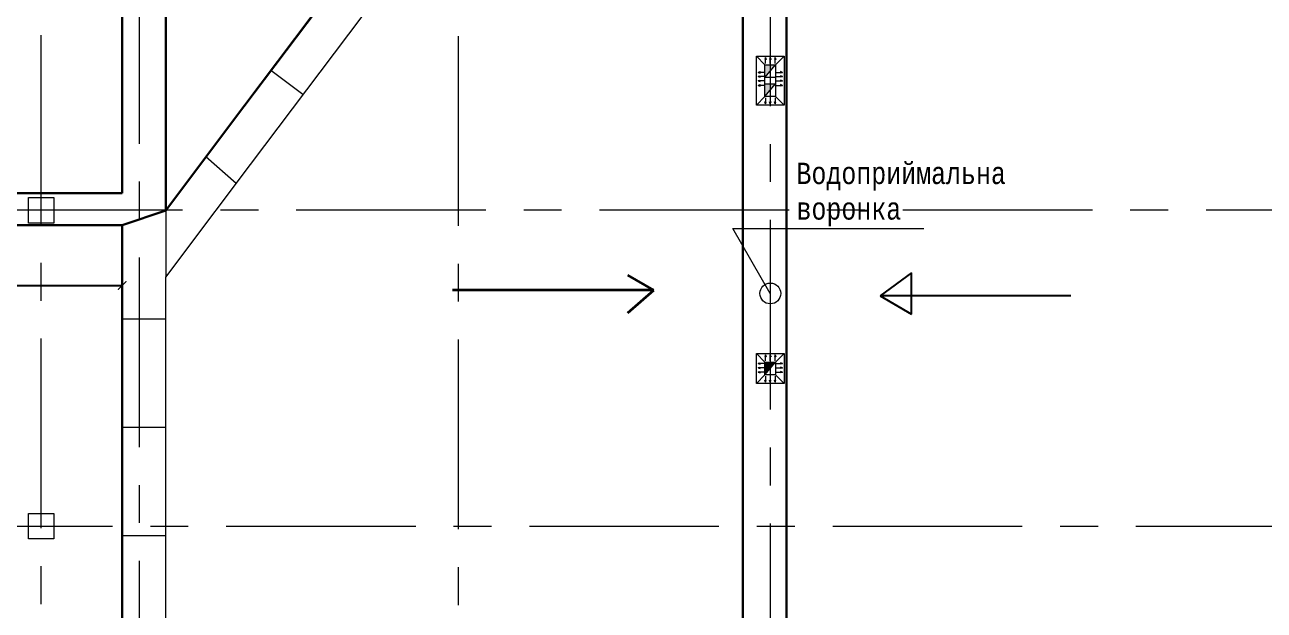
# Model space of a CAD drawing. Header units: millimetres. Extents: x -689206 to 4969298, y -1019800 to 703299.
# Drawn here: x 544764 to 559298, y -628277 to -621417 of the extents above; entities that cross this region are included whole.
import ezdxf

# ---------------------------------------------------------------- set-up
doc = ezdxf.new("R2010")
doc.units = ezdxf.units.MM
doc.linetypes.add('осеваяX2', pattern=[101.6, 63.5, -12.7, 12.7, -12.7])
doc.layers.add('кровля', color=211, linetype='Continuous')
doc.layers.add('четотам', color=7, linetype='Continuous')
for name, color, linetype, lineweight in [('несущие', 7, 'Continuous', 30), ('РАЗМЕРЫ', 7, 'Continuous', 9), ('стены', 7, 'Continuous', 20)]:
    doc.layers.add(name, color=color, linetype=linetype, lineweight=lineweight)
doc.styles.add('Аннотативный', font='isocteur.ttf', dxfattribs={"width": 0.7, "height": 250})
doc.dimstyles.new('Аннотативный', dxfattribs={"dimscale": 0, "dimtxt": 250, "dimasz": 100, "dimexe": 1.25, "dimexo": 0.625, "dimtad": 1, "dimdec": 0, "dimtxsty": 'Аннотативный', "dimblk": 'ARCHTICK', "dimcen": 2.5, "dimadec": 0, "dimazin": 0, "dimtfac": 1, "dimtdec": 0, "dimtmove": 0, "dimatfit": 3, "dimfxl": 1, "dimarcsym": 0})

# ---------------------------------------------------------------- blocks, each defined once
blk = doc.blocks.new('_ArchTick')
at = {"color": 0, "linetype": 'ByBlock', "const_width": 0.15}
blk.add_lwpolyline([(-0.5, -0.5), (0.5, 0.5)], dxfattribs=at)
blk = doc.blocks.new('*D4074')
at = {"layer": 'Defpoints', "color": 0, "linetype": 'ByBlock', "lineweight": 9, "transparency": 16777216}
for p in [(529637, -624472), (545906, -624472), (545906, -624472)]:
    blk.add_point(p, dxfattribs=at)
at = {"layer": 'РАЗМЕРЫ', "color": 0, "linetype": 'ByBlock', "lineweight": -2, "transparency": 16777216}
for p, q in [((529637, -624472), (545906, -624472)), ((529637, -624473), (529637, -624474)), ((545906, -624472), (545906, -624471))]:
    blk.add_line(p, q, dxfattribs=at)
at = {"layer": 'РАЗМЕРЫ', "color": 0, "linetype": 'ByBlock', "lineweight": -2, "transparency": 16777216, "xscale": 100, "yscale": 100, "zscale": 100, "rotation": 180}
blk.add_blockref('_ArchTick', (529637, -624472), dxfattribs=at)
at = {"layer": 'РАЗМЕРЫ', "color": 0, "linetype": 'ByBlock', "lineweight": -2, "transparency": 16777216, "xscale": 100, "yscale": 100, "zscale": 100}
blk.add_blockref('_ArchTick', (545906, -624472), dxfattribs=at)
at = {"layer": 'РАЗМЕРЫ', "color": 0, "linetype": 'ByBlock', "lineweight": 20, "transparency": 16777216, "insert": (537772, -624347), "char_height": 250, "attachment_point": 5, "style": 'Аннотативный'}
blk.add_mtext('16270', dxfattribs=at)

msp = doc.modelspace()

# ---------------------------------------------------------------- hatches: boundary and pattern name
at = {"layer": 'кровля', "lineweight": 15}
h = msp.add_hatch(color=7, dxfattribs=at)
h.dxf.hatch_style = 1
h.paths.add_polyline_path([(553451.1, -621823.1), (553459.3, -621823.1), (553451.1, -621799.5)])
h.paths.add_polyline_path([(553443, -621823.1), (553451.1, -621823.1), (553451.1, -621799.5)])
h = msp.add_hatch(color=7, dxfattribs=at)
h.dxf.hatch_style = 1
h.paths.add_polyline_path([(553506.4, -621823.1), (553514.5, -621823.1), (553506.4, -621799.5)])
h.paths.add_polyline_path([(553498.3, -621823.1), (553506.4, -621823.1), (553506.4, -621799.5)])
h = msp.add_hatch(color=7, dxfattribs=at)
h.dxf.hatch_style = 1
h.paths.add_polyline_path([(553561.7, -621799.5), (553553.5, -621823.1), (553561.7, -621823.1)])
h.paths.add_polyline_path([(553561.7, -621799.5), (553561.7, -621823.1), (553569.8, -621823.1)])
h = msp.add_hatch(color=7, dxfattribs=at)
h.dxf.hatch_style = 1
h.paths.add_polyline_path([(553362.4, -621973.8), (553386.1, -621981.9), (553386.1, -621973.8)])
h.paths.add_polyline_path([(553362.4, -621973.8), (553386.1, -621973.8), (553386.1, -621965.6)])
h = msp.add_hatch(color=7, dxfattribs=at)
h.dxf.hatch_style = 1
h.paths.add_polyline_path([(553362.4, -622023.6), (553386.1, -622031.7), (553386.1, -622023.6)])
h.paths.add_polyline_path([(553362.4, -622023.6), (553386.1, -622023.6), (553386.1, -622015.4)])
h = msp.add_hatch(color=7, dxfattribs=at)
h.dxf.hatch_style = 1
h.paths.add_polyline_path([(553626.7, -621973.8), (553626.7, -621981.9), (553650.4, -621973.8)])
h.paths.add_polyline_path([(553626.7, -621965.6), (553626.7, -621973.8), (553650.4, -621973.8)])
h = msp.add_hatch(color=7, dxfattribs=at)
h.dxf.hatch_style = 1
h.paths.add_polyline_path([(553626.7, -622023.6), (553626.7, -622031.7), (553650.4, -622023.6)])
h.paths.add_polyline_path([(553626.7, -622015.4), (553626.7, -622023.6), (553650.4, -622023.6)])
h = msp.add_hatch(color=7, dxfattribs=at)
h.dxf.hatch_style = 1
h.paths.add_polyline_path([(553362.4, -622074.8), (553386.1, -622083), (553386.1, -622074.8)])
h.paths.add_polyline_path([(553362.4, -622074.8), (553386.1, -622074.8), (553386.1, -622066.7)])
h = msp.add_hatch(color=7, dxfattribs=at)
h.dxf.hatch_style = 1
h.paths.add_polyline_path([(553386.1, -622126.1), (553386.1, -622117.9), (553362.4, -622126.1)])
h.paths.add_polyline_path([(553386.1, -622134.2), (553386.1, -622126.1), (553362.4, -622126.1)])
h = msp.add_hatch(color=7, dxfattribs=at)
h.dxf.hatch_style = 1
h.paths.add_polyline_path([(553626.7, -622074.8), (553626.7, -622083), (553650.4, -622074.8)])
h.paths.add_polyline_path([(553626.7, -622066.7), (553626.7, -622074.8), (553650.4, -622074.8)])
h = msp.add_hatch(color=7, dxfattribs=at)
h.dxf.hatch_style = 1
h.paths.add_polyline_path([(553650.4, -622126.1), (553626.7, -622117.9), (553626.7, -622126.1)])
h.paths.add_polyline_path([(553650.4, -622126.1), (553626.7, -622126.1), (553626.7, -622134.2)])
h = msp.add_hatch(color=7, dxfattribs=at)
h.dxf.hatch_style = 1
h.paths.add_polyline_path([(553451.1, -622343.4), (553459.3, -622319.7), (553451.1, -622319.7)])
h.paths.add_polyline_path([(553451.1, -622343.4), (553451.1, -622319.7), (553443, -622319.7)])
h = msp.add_hatch(color=7, dxfattribs=at)
h.dxf.hatch_style = 1
h.paths.add_polyline_path([(553506.4, -622343.4), (553514.5, -622319.7), (553506.4, -622319.7)])
h.paths.add_polyline_path([(553506.4, -622343.4), (553506.4, -622319.7), (553498.3, -622319.7)])
h = msp.add_hatch(color=7, dxfattribs=at)
h.dxf.hatch_style = 1
h.paths.add_polyline_path([(553561.7, -622319.7), (553553.5, -622319.7), (553561.7, -622343.4)])
h.paths.add_polyline_path([(553569.8, -622319.7), (553561.7, -622319.7), (553561.7, -622343.4)])
at = {"layer": 'кровля', "lineweight": 15, "true_color": 0x000000}
h = msp.add_hatch(color=18, dxfattribs=at)
h.dxf.hatch_style = 1
h.paths.add_polyline_path([(553362.4, -625385.1), (553386.1, -625393.2), (553386.1, -625385.1)])
h.paths.add_polyline_path([(553362.4, -625385.1), (553386.1, -625385.1), (553386.1, -625376.9)])
h = msp.add_hatch(color=18, dxfattribs=at)
h.dxf.hatch_style = 1
h.paths.add_polyline_path([(553451.1, -625309.4), (553459.3, -625309.4), (553451.1, -625285.7)])
h.paths.add_polyline_path([(553443, -625309.4), (553451.1, -625309.4), (553451.1, -625285.7)])
h = msp.add_hatch(color=18, dxfattribs=at)
h.dxf.hatch_style = 1
h.paths.add_polyline_path([(553561.7, -625285.7), (553553.5, -625309.4), (553561.7, -625309.4)])
h.paths.add_polyline_path([(553561.7, -625285.7), (553561.7, -625309.4), (553569.8, -625309.4)])
h = msp.add_hatch(color=18, dxfattribs=at)
h.dxf.hatch_style = 1
h.paths.add_polyline_path([(553626.7, -625385.1), (553626.7, -625393.2), (553650.4, -625385.1)])
h.paths.add_polyline_path([(553626.7, -625376.9), (553626.7, -625385.1), (553650.4, -625385.1)])
h = msp.add_hatch(color=18, dxfattribs=at)
h.dxf.hatch_style = 1
h.paths.add_polyline_path([(553362.4, -625436.3), (553386.1, -625444.5), (553386.1, -625436.3)])
h.paths.add_polyline_path([(553362.4, -625436.3), (553386.1, -625436.3), (553386.1, -625428.2)])
h = msp.add_hatch(color=18, dxfattribs=at)
h.dxf.hatch_style = 1
h.paths.add_polyline_path([(553386.1, -625487.6), (553386.1, -625479.5), (553362.4, -625487.6)])
h.paths.add_polyline_path([(553386.1, -625495.7), (553386.1, -625487.6), (553362.4, -625487.6)])
h = msp.add_hatch(color=18, dxfattribs=at)
h.dxf.hatch_style = 1
h.paths.add_polyline_path([(553626.7, -625436.3), (553626.7, -625444.5), (553650.4, -625436.3)])
h.paths.add_polyline_path([(553626.7, -625428.2), (553626.7, -625436.3), (553650.4, -625436.3)])
h = msp.add_hatch(color=18, dxfattribs=at)
h.dxf.hatch_style = 1
h.paths.add_polyline_path([(553650.4, -625487.6), (553626.7, -625479.5), (553626.7, -625487.6)])
h.paths.add_polyline_path([(553650.4, -625487.6), (553626.7, -625487.6), (553626.7, -625495.7)])
h = msp.add_hatch(color=18, dxfattribs=at)
h.dxf.hatch_style = 1
h.paths.add_polyline_path([(553459.3, -625579.7), (553451.1, -625579.7), (553451.1, -625603.4)])
h.paths.add_polyline_path([(553451.1, -625579.7), (553443, -625579.7), (553451.1, -625603.4)])
h = msp.add_hatch(color=18, dxfattribs=at)
h.dxf.hatch_style = 1
h.paths.add_polyline_path([(553561.7, -625579.7), (553553.5, -625579.7), (553561.7, -625603.4)])
h.paths.add_polyline_path([(553569.8, -625579.7), (553561.7, -625579.7), (553561.7, -625603.4)])
at = {"layer": 'РАЗМЕРЫ', "lineweight": 20, "ltscale": 150}
h = msp.add_hatch(color=256, dxfattribs=at)
h.dxf.hatch_style = 1
h.paths.add_polyline_path([(553568.9, -621884.5), (553443.9, -621884.5), (553443.9, -622034.5)])
h.paths.add_polyline_path([(553568.9, -622108.3), (553443.9, -622108.3), (553443.9, -622258.3)])
h = msp.add_hatch(color=256, dxfattribs=at)
h.dxf.hatch_style = 1
h.paths.add_polyline_path([(553568.9, -625369.5), (553443.9, -625369.5), (553443.9, -625519.5)])

# ---------------------------------------------------------------- linework, layer by layer
at = {"layer": 'кровля', "color": 7, "lineweight": 15}
for p, q in [((553443.9, -621884.5), (553343.9, -621784.5)), ((553451.1, -621799.5), (553443, -621823.1)), ((553443, -621823.1), (553451.1, -621823.1)), ((553451.1, -621869.5), (553451.1, -621799.5)), ((553451.1, -621799.5), (553459.3, -621823.1)), ((553459.3, -621823.1), (553451.1, -621823.1)), ((553506.4, -621799.5), (553498.3, -621823.1)), ((553498.3, -621823.1), (553506.4, -621823.1)), ((553506.4, -621869.5), (553506.4, -621799.5)), ((553506.4, -621799.5), (553514.5, -621823.1)), ((553561.7, -621799.5), (553553.5, -621823.1)), ((553553.5, -621823.1), (553561.7, -621823.1)), ((553561.7, -621869.5), (553561.7, -621799.5)), ((553561.7, -621799.5), (553569.8, -621823.1)), ((553569.8, -621823.1), (553561.7, -621823.1)), ((553568.9, -621884.5), (553668.9, -621784.5)), ((553362.4, -621973.8), (553386.1, -621965.6)), ((553432.4, -621973.8), (553362.4, -621973.8)), ((553362.4, -621973.8), (553386.1, -621981.9)), ((553362.4, -622023.6), (553386.1, -622015.4)), ((553432.4, -622023.6), (553362.4, -622023.6)), ((553362.4, -622023.6), (553386.1, -622031.7)), ((553386.1, -621965.6), (553386.1, -621973.8)), ((553386.1, -621981.9), (553386.1, -621973.8)), ((553386.1, -622015.4), (553386.1, -622023.6)), ((553386.1, -622031.7), (553386.1, -622023.6)), ((553580.4, -621973.8), (553650.4, -621973.8)), ((553580.4, -622023.6), (553650.4, -622023.6)), ((553650.4, -621973.8), (553626.7, -621965.6)), ((553626.7, -621965.6), (553626.7, -621973.8)), ((553650.4, -621973.8), (553626.7, -621981.9)), ((553626.7, -621981.9), (553626.7, -621973.8)), ((553650.4, -622023.6), (553626.7, -622015.4)), ((553626.7, -622015.4), (553626.7, -622023.6)), ((553650.4, -622023.6), (553626.7, -622031.7)), ((553626.7, -622031.7), (553626.7, -622023.6)), ((553362.4, -622074.8), (553386.1, -622066.7)), ((553432.4, -622074.8), (553362.4, -622074.8)), ((553362.4, -622074.8), (553386.1, -622083)), ((553362.4, -622126.1), (553386.1, -622117.9)), ((553432.4, -622126.1), (553362.4, -622126.1)), ((553362.4, -622126.1), (553386.1, -622134.2)), ((553386.1, -622066.7), (553386.1, -622074.8)), ((553386.1, -622083), (553386.1, -622074.8)), ((553386.1, -622117.9), (553386.1, -622126.1)), ((553386.1, -622134.2), (553386.1, -622126.1)), ((553580.4, -622074.8), (553650.4, -622074.8)), ((553580.4, -622126.1), (553650.4, -622126.1)), ((553650.4, -622074.8), (553626.7, -622066.7)), ((553626.7, -622066.7), (553626.7, -622074.8)), ((553650.4, -622074.8), (553626.7, -622083)), ((553626.7, -622083), (553626.7, -622074.8)), ((553650.4, -622126.1), (553626.7, -622117.9)), ((553626.7, -622117.9), (553626.7, -622126.1)), ((553650.4, -622126.1), (553626.7, -622134.2)), ((553626.7, -622134.2), (553626.7, -622126.1)), ((553443.9, -622258.3), (553343.9, -622358.3)), ((553451.1, -622343.4), (553443, -622319.7)), ((553443, -622319.7), (553451.1, -622319.7)), ((553451.1, -622273.4), (553451.1, -622343.4)), ((553451.1, -622343.4), (553459.3, -622319.7)), ((553459.3, -622319.7), (553451.1, -622319.7)), ((553506.4, -622343.4), (553498.3, -622319.7)), ((553506.4, -622273.4), (553506.4, -622343.4)), ((553506.4, -622343.4), (553514.5, -622319.7)), ((553514.5, -622319.7), (553506.4, -622319.7)), ((553561.7, -622343.4), (553553.5, -622319.7)), ((553553.5, -622319.7), (553561.7, -622319.7)), ((553561.7, -622273.4), (553561.7, -622343.4)), ((553561.7, -622343.4), (553569.8, -622319.7)), ((553569.8, -622319.7), (553561.7, -622319.7)), ((553568.9, -622258.3), (553668.9, -622358.3))]:
    msp.add_line(p, q, dxfattribs=at)
at = {"layer": 'кровля', "color": 18, "lineweight": 15, "true_color": 0x000000}
for p, q in [((553443.9, -625369.5), (553343.9, -625269.5)), ((553362.4, -625385.1), (553386.1, -625376.9)), ((553386.1, -625376.9), (553386.1, -625385.1)), ((553451.1, -625285.7), (553443, -625309.4)), ((553443, -625309.4), (553451.1, -625309.4)), ((553451.1, -625355.7), (553451.1, -625285.7)), ((553451.1, -625285.7), (553459.3, -625309.4)), ((553459.3, -625309.4), (553451.1, -625309.4)), ((553498.3, -625309.4), (553506.4, -625309.4)), ((553506.4, -625355.7), (553506.4, -625285.7)), ((553506.4, -625285.7), (553514.5, -625309.4)), ((553561.7, -625285.7), (553553.5, -625309.4)), ((553553.5, -625309.4), (553561.7, -625309.4)), ((553561.7, -625355.7), (553561.7, -625285.7)), ((553561.7, -625285.7), (553569.8, -625309.4)), ((553569.8, -625309.4), (553561.7, -625309.4)), ((553568.9, -625369.5), (553668.9, -625269.5)), ((553650.4, -625385.1), (553626.7, -625376.9)), ((553626.7, -625376.9), (553626.7, -625385.1)), ((553443.9, -625519.5), (553343.9, -625619.5)), ((553432.4, -625385.1), (553362.4, -625385.1)), ((553362.4, -625385.1), (553386.1, -625393.2)), ((553362.4, -625436.3), (553386.1, -625428.2)), ((553432.4, -625436.3), (553362.4, -625436.3)), ((553362.4, -625436.3), (553386.1, -625444.5)), ((553362.4, -625487.6), (553386.1, -625479.5)), ((553432.4, -625487.6), (553362.4, -625487.6)), ((553362.4, -625487.6), (553386.1, -625495.7)), ((553386.1, -625393.2), (553386.1, -625385.1)), ((553386.1, -625428.2), (553386.1, -625436.3)), ((553386.1, -625444.5), (553386.1, -625436.3)), ((553386.1, -625479.5), (553386.1, -625487.6)), ((553386.1, -625495.7), (553386.1, -625487.6)), ((553568.9, -625519.5), (553668.9, -625619.5)), ((553580.4, -625385.1), (553650.4, -625385.1)), ((553580.4, -625436.3), (553650.4, -625436.3)), ((553580.4, -625487.6), (553650.4, -625487.6)), ((553650.4, -625385.1), (553626.7, -625393.2)), ((553626.7, -625393.2), (553626.7, -625385.1)), ((553650.4, -625436.3), (553626.7, -625428.2)), ((553626.7, -625428.2), (553626.7, -625436.3)), ((553650.4, -625436.3), (553626.7, -625444.5)), ((553626.7, -625444.5), (553626.7, -625436.3)), ((553650.4, -625487.6), (553626.7, -625479.5)), ((553626.7, -625479.5), (553626.7, -625487.6)), ((553650.4, -625487.6), (553626.7, -625495.7)), ((553626.7, -625495.7), (553626.7, -625487.6)), ((553451.1, -625603.4), (553443, -625579.7)), ((553443, -625579.7), (553451.1, -625579.7)), ((553451.1, -625533.4), (553451.1, -625603.4)), ((553451.1, -625603.4), (553459.3, -625579.7)), ((553459.3, -625579.7), (553451.1, -625579.7)), ((553506.4, -625603.4), (553498.3, -625579.7)), ((553506.4, -625533.4), (553506.4, -625603.4)), ((553506.4, -625603.4), (553514.5, -625579.7)), ((553561.7, -625603.4), (553553.5, -625579.7)), ((553553.5, -625579.7), (553561.7, -625579.7)), ((553561.7, -625533.4), (553561.7, -625603.4)), ((553561.7, -625603.4), (553569.8, -625579.7)), ((553569.8, -625579.7), (553561.7, -625579.7))]:
    msp.add_line(p, q, dxfattribs=at)
at = {"layer": 'кровля', "color": 7, "lineweight": 15}
for points in [[(553343.9, -621784.5), (553668.9, -621784.5), (553668.9, -622358.3), (553343.9, -622358.3)], [(553443.9, -621884.5), (553568.9, -621884.5), (553568.9, -622258.3), (553443.9, -622258.3)]]:
    msp.add_lwpolyline(points, close=True, dxfattribs=at)
at = {"layer": 'кровля', "color": 18, "lineweight": 15, "true_color": 0x000000}
for points in [[(553343.9, -625269.5), (553668.9, -625269.5), (553668.9, -625619.5), (553343.9, -625619.5)], [(553443.9, -625369.5), (553568.9, -625369.5), (553568.9, -625519.5), (553443.9, -625519.5)]]:
    msp.add_lwpolyline(points, close=True, dxfattribs=at)
at = {"layer": 'несущие', "color": 0}
for q in [(547153.2, -622613.1), (547213.1, -622533.5)]:
    msp.add_line((549451.6, -619561.9), q, dxfattribs=at)
at = {"layer": 'несущие', "lineweight": 20}
msp.add_line((549655.1, -620071.9), (547408.2, -623054.8), dxfattribs=at)
at = {"layer": 'РАЗМЕРЫ', "linetype": 'осеваяX2', "lineweight": 5, "ltscale": 35}
for p, q in [((544956.5, -655764.7), (544956.5, -605923.3)), ((546106.2, -620587.2), (546106.2, -655764.7)), ((571506.4, -623590.3), (504453.7, -623590.3))]:
    msp.add_line(p, q, dxfattribs=at)
at = {"layer": 'РАЗМЕРЫ', "lineweight": 30, "ltscale": 150}
for p, q in [((553185.5, -634746.2), (553185.5, -620071.9)), ((553695.4, -620071.9), (553695.4, -634746.2)), ((545906.2, -623766), (546416.2, -623591.5))]:
    msp.add_line(p, q, dxfattribs=at)
at = {"layer": 'РАЗМЕРЫ', "linetype": 'ByBlock', "lineweight": 30}
for p, q in [((545906.2, -623388.3), (545906.2, -620388.4)), ((546416.2, -623591.5), (546416.2, -620352)), ((547153.2, -622613.1), (546416.2, -623591.5)), ((540133.6, -623388.4), (545906.2, -623388.3)), ((545906.2, -623766), (540133.6, -623768.4))]:
    msp.add_line(p, q, dxfattribs=at)
at = {"layer": 'РАЗМЕРЫ', "lineweight": 20, "ltscale": 150}
for p, q in [((548025.5, -622235.3), (547650.5, -621952.8)), ((547241.8, -623275.6), (546888, -622965.1)), ((546416.2, -623591.5), (546416.2, -624371.7)), ((553506.4, -624564.5), (553068.2, -623805.6)), ((553068.2, -623805.6), (555305.3, -623805.6)), ((545906, -624861.5), (546416.2, -624861.5)), ((545906, -626131.5), (546416.2, -626131.5)), ((545906, -627401.5), (546416.2, -627401.5))]:
    msp.add_line(p, q, dxfattribs=at)
at = {"layer": 'РАЗМЕРЫ', "linetype": 'ByBlock', "lineweight": 20}
for p, q in [((547408.2, -623054.8), (546591.6, -624138.8)), ((546591.6, -624138.8), (546416.2, -624371.7)), ((546416.2, -630889.1), (546416.2, -624371.7))]:
    msp.add_line(p, q, dxfattribs=at)
at = {"layer": 'РАЗМЕРЫ', "lineweight": 35, "ltscale": 150}
for p, q in [((552139.5, -624528), (551835.5, -624352.5)), ((552139.5, -624528), (549779.1, -624528)), ((551835.5, -624792.8), (552139.5, -624528))]:
    msp.add_line(p, q, dxfattribs=at)
at = {"layer": 'РАЗМЕРЫ', "lineweight": 25, "ltscale": 150}
for p, q in [((555162, -624321.4), (554793.6, -624593.2)), ((555162, -624805.9), (555162, -624321.4)), ((557028.4, -624593.2), (554793.6, -624593.2)), ((554793.6, -624593.2), (555162, -624805.9))]:
    msp.add_line(p, q, dxfattribs=at)
at = {"layer": 'РАЗМЕРЫ', "lineweight": 20, "ltscale": 150}
msp.add_circle((553506.4, -624564.5), 122, dxfattribs=at)
at = {"layer": 'стены', "linetype": 'осеваяX2', "lineweight": 5, "ltscale": 35}
for p, q in [((553506.4, -605923.3), (553506.4, -655764.7)), ((549846.5, -607324.9), (549846.5, -655764.7)), ((504453.7, -627292.3), (571506.4, -627292.3))]:
    msp.add_line(p, q, dxfattribs=at)
at = {"layer": 'стены', "lineweight": 30}
msp.add_line((545906.2, -623766), (545906.2, -634437), dxfattribs=at)
at = {"layer": 'стены'}
msp.add_lwpolyline([(544806.5, -623440.3), (545106.5, -623440.3), (545106.5, -623740.3), (544806.5, -623740.3)], close=True, dxfattribs=at)
at = {"layer": 'стены', "lineweight": 20}
msp.add_lwpolyline([(544806.5, -627142.3), (545106.5, -627142.3), (545106.5, -627442.3), (544806.5, -627442.3)], close=True, dxfattribs=at)
at = {"layer": 'четотам', "color": 7, "lineweight": 15}
for points in [[(553443.9, -622034.5), (553443.9, -621884.5), (553568.9, -621884.5), (553568.9, -622034.5), (553443.9, -622034.5), (553568.9, -621884.5)], [(553443.9, -622258.3), (553443.9, -622108.3), (553568.9, -622108.3), (553568.9, -622258.3), (553443.9, -622258.3), (553568.9, -622108.3)]]:
    msp.add_lwpolyline(points, dxfattribs=at)
at = {"layer": 'четотам', "color": 18, "lineweight": 15, "true_color": 0x000000}
msp.add_lwpolyline([(553443.9, -625519.5), (553443.9, -625369.5), (553568.9, -625369.5), (553568.9, -625519.5), (553443.9, -625519.5), (553568.9, -625369.5)], dxfattribs=at)
msp.add_lwpolyline([(553443.9, -625519.5), (553443.9, -625369.5), (553568.9, -625369.5), (553568.9, -625519.5), (553443.9, -625519.5), (553568.9, -625369.5)], dxfattribs=at)

# ---------------------------------------------------------------- texts
at = {"layer": 'РАЗМЕРЫ', "lineweight": 20, "ltscale": 150, "insert": (553813.3, -623032.7), "char_height": 250, "width": 850, "attachment_point": 1, "style": 'Аннотативный'}
msp.add_mtext('Водоприймальна воронка', dxfattribs=at)

# ---------------------------------------------------------------- dimensions: what is measured, and where the dimension line sits
at = {"layer": 'РАЗМЕРЫ', "linetype": 'ByBlock', "lineweight": 20}
dim = msp.add_linear_dim(base=(545906.2, -624472.3), p1=(529637.3, -624472.3), p2=(545906.2, -624472.3), text='16270', dimstyle='Аннотативный', dxfattribs=at)
dim.commit()
dim.dimension.update_dxf_attribs({"geometry": '*D4074', "text_midpoint": (537771.7, -624346.7)})

doc.saveas('drawing.dxf')
